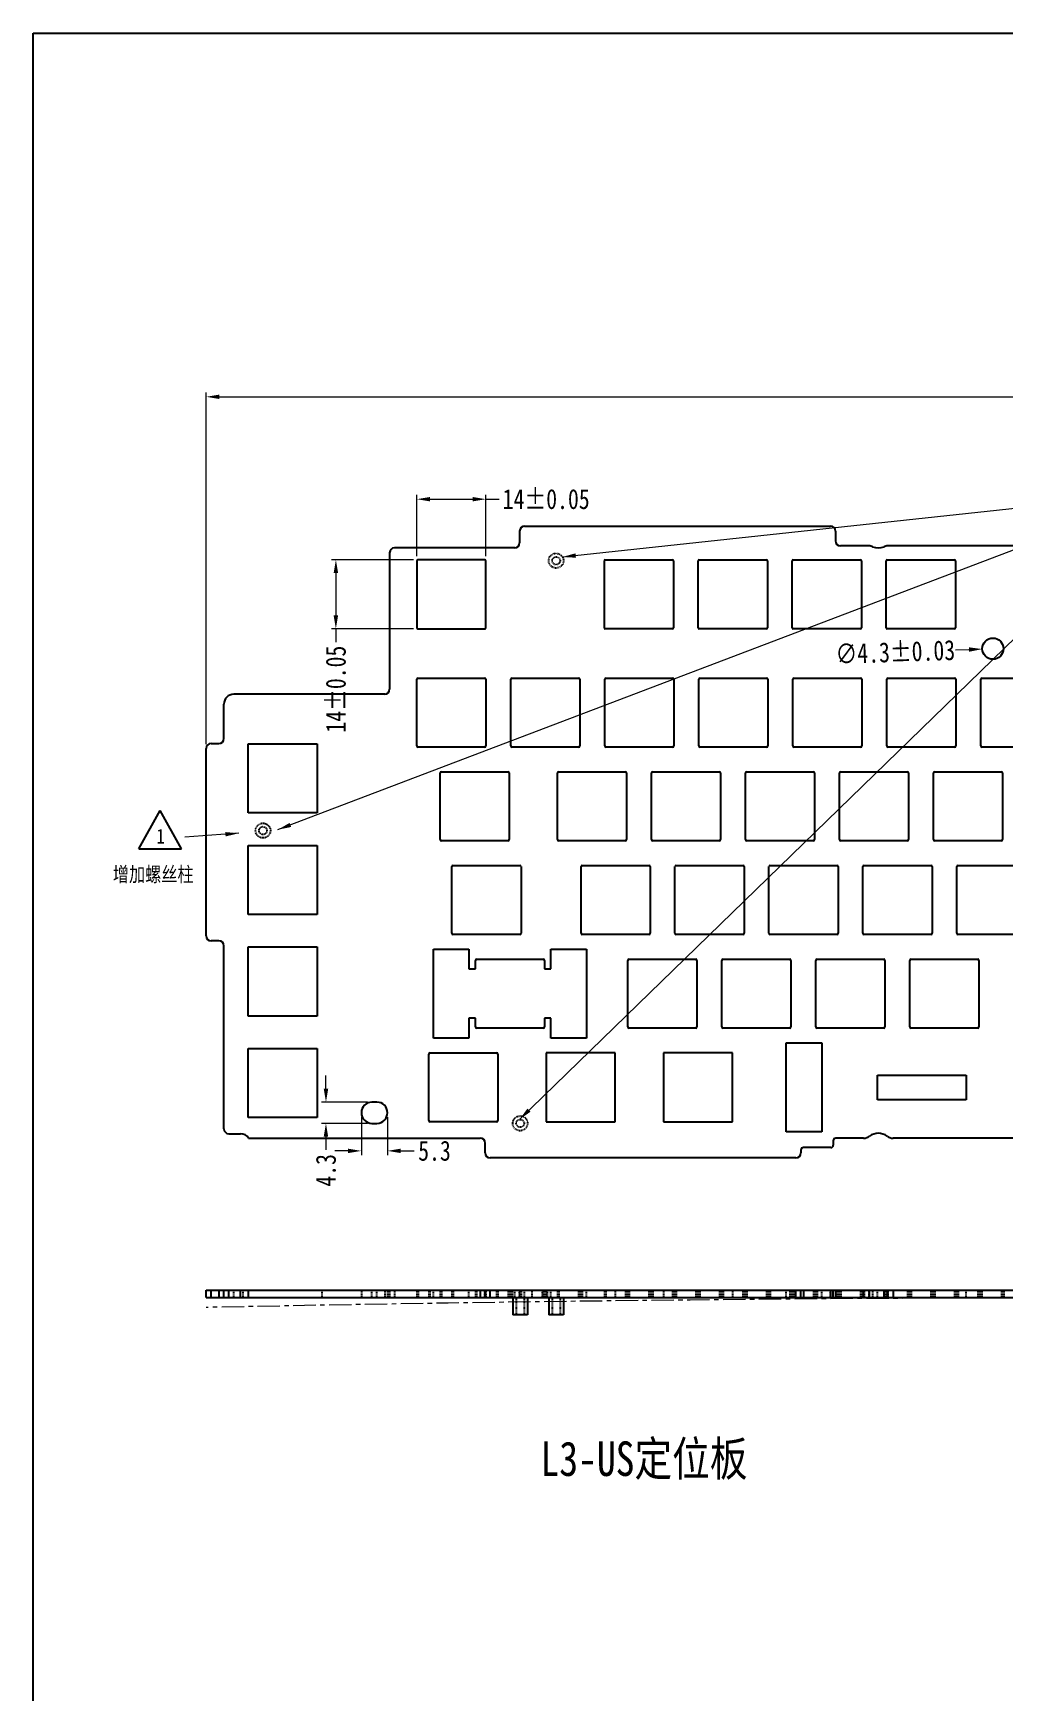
# Model space of a CAD drawing. Header units: inches. Extents: x 465 to 966, y -377 to 309.
# Drawn here: x 464.8 to 661.6, y -26.9 to 309.4 of the extents above; entities that cross this region are included whole.
import ezdxf

# ---------------------------------------------------------------- set-up
doc = ezdxf.new("R2010")
doc.units = ezdxf.units.IN
doc.header["$LTSCALE"] = 1.21
doc.header["$MEASUREMENT"] = 0
doc.header["$PDMODE"] = 3
doc.header["$PDSIZE"] = 0.3125
doc.linetypes.add('CENTER', pattern=[0.6, 0.375, -0.075, 0.075, -0.075])
doc.linetypes.add('HIDDEN', pattern=[0.2, 0.1, -0.1])
doc.layers.get('0').update_dxf_attribs({"linetype": 'CONTINUOUS'})
doc.layers.get('Defpoints').update_dxf_attribs({"linetype": 'CONTINUOUS'})
for name, color, linetype in [('DEFAULT_2', 8, 'HIDDEN'), ('图层3', 4, 'CONTINUOUS'), ('图框', 7, 'CONTINUOUS')]:
    doc.layers.add(name, color=color, linetype=linetype)
doc.styles.get("Standard").update_dxf_attribs({"font": 'txt', "width": 0.8})
doc.dimstyles.new('YanXiu', dxfattribs={"dimscale": 1.35, "dimtxt": 3, "dimasz": 2, "dimexe": 0.66, "dimexo": 0.66, "dimgap": 0.66, "dimtad": 0, "dimdsep": 46, "dimtxsty": 'STANDARD', "dimcen": 0, "dimclrd": 3, "dimclre": 6, "dimclrt": 3, "dimazin": 2, "dimtm": 1e-09, "dimtfac": 1, "dimtofl": 0, "dimtmove": 0, "dimatfit": 3, "dimfxl": 1, "dimlwd": 5, "dimlwe": 5, "dimarcsym": 0})

# ---------------------------------------------------------------- blocks, each defined once
blk = doc.blocks.new('*D1')
at = {"color": 6, "lineweight": 5}
for p, q in [((542.59, 203.36), (542.59, 215.84)), ((556.59, 203.36), (556.59, 215.84))]:
    blk.add_line(p, q, dxfattribs=at)
at = {"color": 3, "lineweight": 5}
for p, q in [((545.29, 214.94), (553.89, 214.94)), ((556.59, 214.94), (559.29, 214.94))]:
    blk.add_line(p, q, dxfattribs=at)
at = {"color": 3}
for points in [[(545.29, 215.39), (545.29, 214.49), (542.59, 214.94)], [(553.89, 215.39), (553.89, 214.49), (556.59, 214.94)]]:
    blk.add_solid(points, dxfattribs=at)
at = {"layer": 'Defpoints', "color": 0}
for p in [(556.59, 214.94), (542.59, 202.46), (556.59, 202.46)]:
    blk.add_point(p, dxfattribs=at)
at = {"color": 3, "insert": (568.82, 214.94), "char_height": 4.05, "attachment_point": 5}
blk.add_mtext('14%%P0.05', dxfattribs=at)
blk = doc.blocks.new('*D2')
at = {"color": 6, "lineweight": 5}
for p, q in [((541.9, 202.66), (525.3, 202.66)), ((541.9, 188.66), (525.3, 188.66))]:
    blk.add_line(p, q, dxfattribs=at)
at = {"color": 3, "lineweight": 5}
for p, q in [((526.19, 199.96), (526.19, 191.36)), ((526.19, 188.66), (526.19, 185.96))]:
    blk.add_line(p, q, dxfattribs=at)
at = {"color": 3}
for points in [[(525.74, 199.96), (526.64, 199.96), (526.19, 202.66)], [(525.74, 191.36), (526.64, 191.36), (526.19, 188.66)]]:
    blk.add_solid(points, dxfattribs=at)
at = {"layer": 'Defpoints', "color": 0}
for p in [(542.79, 202.66), (526.19, 188.66), (542.79, 188.66)]:
    blk.add_point(p, dxfattribs=at)
at = {"color": 3, "insert": (526.19, 176.43), "char_height": 4.05, "attachment_point": 5, "rotation": 90}
blk.add_mtext('14%%P0.05', dxfattribs=at)
blk = doc.blocks.new('*D5')
at = {"color": 3, "lineweight": 5}
for p, q in [((524.18, 95.4), (524.18, 98.1)), ((524.18, 85.7), (524.18, 83))]:
    blk.add_line(p, q, dxfattribs=at)
at = {"color": 6, "lineweight": 5}
for p, q in [((532.61, 92.7), (523.29, 92.7)), ((532.61, 88.4), (523.29, 88.4))]:
    blk.add_line(p, q, dxfattribs=at)
at = {"color": 3}
for points in [[(523.73, 95.4), (524.63, 95.4), (524.18, 92.7)], [(523.73, 85.7), (524.63, 85.7), (524.18, 88.4)]]:
    blk.add_solid(points, dxfattribs=at)
at = {"layer": 'Defpoints', "color": 0}
for p in [(533.5, 92.7), (524.18, 88.4), (533.5, 88.4)]:
    blk.add_point(p, dxfattribs=at)
at = {"color": 3, "insert": (524.18, 78.87), "char_height": 4.05, "attachment_point": 5, "rotation": 90}
blk.add_mtext('4.3', dxfattribs=at)
blk = doc.blocks.new('*D6')
at = {"color": 6, "lineweight": 5}
for p, q in [((531.35, 89.66), (531.35, 81.93)), ((536.65, 89.66), (536.65, 81.93))]:
    blk.add_line(p, q, dxfattribs=at)
at = {"color": 3, "lineweight": 5}
for p, q in [((528.65, 82.82), (525.95, 82.82)), ((539.35, 82.82), (542.05, 82.82))]:
    blk.add_line(p, q, dxfattribs=at)
at = {"color": 3}
for points in [[(528.65, 83.27), (528.65, 82.37), (531.35, 82.82)], [(539.35, 83.27), (539.35, 82.37), (536.65, 82.82)]]:
    blk.add_solid(points, dxfattribs=at)
at = {"layer": 'Defpoints', "color": 0}
for p in [(531.35, 90.55), (536.65, 90.55), (536.65, 82.82)]:
    blk.add_point(p, dxfattribs=at)
at = {"color": 3, "insert": (546.18, 82.82), "char_height": 4.05, "attachment_point": 5}
blk.add_mtext('5.3', dxfattribs=at)
blk = doc.blocks.new('*D10')
at = {"color": 3, "lineweight": 5}
blk.add_line((651.81, 184.37), (654.51, 184.46), dxfattribs=at)
at = {"color": 3}
blk.add_solid([(654.49, 184.91), (654.52, 184.01), (657.2, 184.55)], dxfattribs=at)
at = {"layer": 'Defpoints', "color": 0}
for p in [(657.2, 184.55), (661.5, 184.7)]:
    blk.add_point(p, dxfattribs=at)
at = {"color": 3, "insert": (639.58, 183.94), "char_height": 4.05, "attachment_point": 5, "rotation": 1.9699}
blk.add_mtext('∅4.3%%P0.03', dxfattribs=at)
blk = doc.blocks.new('*D47')
at = {"color": 6, "lineweight": 5}
for p, q in [((499.9, 165.29), (499.9, 236.59)), ((892.34, 177.57), (892.34, 236.59))]:
    blk.add_line(p, q, dxfattribs=at)
at = {"color": 3, "lineweight": 5}
for p, q in [((502.6, 235.7), (683, 235.7)), ((889.64, 235.7), (706.92, 235.7))]:
    blk.add_line(p, q, dxfattribs=at)
at = {"color": 3}
for points in [[(502.6, 236.15), (502.6, 235.25), (499.9, 235.7)], [(889.64, 236.15), (889.64, 235.25), (892.34, 235.7)]]:
    blk.add_solid(points, dxfattribs=at)
at = {"layer": 'Defpoints', "color": 0}
for p in [(892.34, 235.7), (892.34, 176.68), (499.9, 164.4)]:
    blk.add_point(p, dxfattribs=at)
at = {"color": 3, "insert": (694.96, 235.7), "char_height": 4.05, "attachment_point": 5}
blk.add_mtext('392.5%%P0.1', dxfattribs=at)

msp = doc.modelspace()

# ---------------------------------------------------------------- linework, layer by layer
at = {"color": 7, "linetype": 'Continuous'}
for p, q in [((564.439, 209.465), (626.439, 209.465)), ((563.439, 208.465), (563.439, 206.065)), ((627.439, 208.465), (627.439, 206.465)), ((634.219, 205.465), (628.439, 205.465)), ((664.939, 205.465), (638.059, 205.465)), ((537.089, 204.065), (537.089, 176.396)), ((562.439, 205.065), (538.089, 205.065)), ((542.589, 202.465), (542.589, 188.865)), ((556.389, 202.665), (542.789, 202.665)), ((556.589, 188.865), (556.589, 202.465)), ((580.604, 188.865), (580.604, 202.465)), ((580.804, 202.665), (594.404, 202.665)), ((594.604, 202.465), (594.604, 188.865)), ((599.654, 188.865), (599.654, 202.465)), ((599.854, 202.665), (613.454, 202.665)), ((613.654, 202.465), (613.654, 188.865)), ((618.704, 188.865), (618.704, 202.465)), ((618.904, 202.665), (632.504, 202.665)), ((632.704, 202.465), (632.704, 188.865)), ((637.754, 188.865), (637.754, 202.465)), ((637.954, 202.665), (651.554, 202.665)), ((651.754, 202.465), (651.754, 188.865)), ((542.789, 188.665), (556.389, 188.665)), ((594.404, 188.665), (580.804, 188.665)), ((613.454, 188.665), (599.854, 188.665)), ((632.504, 188.665), (618.904, 188.665)), ((651.554, 188.665), (637.954, 188.665)), ((542.589, 164.931), (542.589, 178.431)), ((542.839, 178.681), (556.339, 178.681)), ((556.589, 178.431), (556.589, 164.931)), ((561.639, 164.931), (561.639, 178.431)), ((561.889, 178.681), (575.389, 178.681)), ((575.639, 178.431), (575.639, 164.931)), ((580.689, 164.931), (580.689, 178.431)), ((580.939, 178.681), (594.439, 178.681)), ((594.689, 178.431), (594.689, 164.931)), ((599.739, 164.931), (599.739, 178.431)), ((599.989, 178.681), (613.489, 178.681)), ((613.739, 178.431), (613.739, 164.931)), ((618.789, 164.931), (618.789, 178.431)), ((619.039, 178.681), (632.539, 178.681)), ((632.789, 178.431), (632.789, 164.931)), ((637.839, 164.931), (637.839, 178.431)), ((638.089, 178.681), (651.589, 178.681)), ((651.839, 178.431), (651.839, 164.931)), ((656.889, 164.931), (656.889, 178.431)), ((657.139, 178.681), (670.639, 178.681)), ((536.089, 175.396), (505.499, 175.396)), ((503.499, 166.396), (503.499, 173.396)), ((500.899, 165.396), (502.499, 165.396)), ((508.419, 151.356), (508.419, 165.356)), ((508.419, 165.356), (522.419, 165.356)), ((522.419, 165.356), (522.419, 151.356)), ((499.899, 126.396), (499.899, 164.396)), ((556.339, 164.681), (542.839, 164.681)), ((575.389, 164.681), (561.889, 164.681)), ((594.439, 164.681), (580.939, 164.681)), ((613.489, 164.681), (599.989, 164.681)), ((632.539, 164.681), (619.039, 164.681)), ((651.589, 164.681), (638.089, 164.681)), ((670.639, 164.681), (657.139, 164.681)), ((547.339, 145.931), (547.339, 159.431)), ((547.589, 159.681), (561.089, 159.681)), ((561.339, 159.431), (561.339, 145.931)), ((571.124, 145.946), (571.124, 159.446)), ((571.374, 159.696), (584.874, 159.696)), ((585.124, 159.446), (585.124, 145.946)), ((590.174, 145.946), (590.174, 159.446)), ((590.424, 159.696), (603.924, 159.696)), ((604.174, 159.446), (604.174, 145.946)), ((609.224, 145.946), (609.224, 159.446)), ((609.474, 159.696), (622.974, 159.696)), ((623.224, 159.446), (623.224, 145.946)), ((628.274, 145.946), (628.274, 159.446)), ((628.524, 159.696), (642.024, 159.696)), ((642.274, 159.446), (642.274, 145.946)), ((647.324, 145.946), (647.324, 159.446)), ((647.574, 159.696), (661.074, 159.696)), ((661.324, 159.446), (661.324, 145.946)), ((522.419, 151.356), (508.419, 151.356)), ((508.419, 130.756), (508.419, 144.756)), ((508.419, 144.756), (522.419, 144.756)), ((522.419, 144.756), (522.419, 130.756)), ((561.089, 145.681), (547.589, 145.681)), ((584.874, 145.696), (571.374, 145.696)), ((603.924, 145.696), (590.424, 145.696)), ((622.974, 145.696), (609.474, 145.696)), ((642.024, 145.696), (628.524, 145.696)), ((661.074, 145.696), (647.574, 145.696)), ((549.714, 126.946), (549.714, 140.446)), ((549.964, 140.696), (563.464, 140.696)), ((563.714, 140.446), (563.714, 126.946)), ((575.874, 126.946), (575.874, 140.446)), ((576.124, 140.696), (589.624, 140.696)), ((589.874, 140.446), (589.874, 126.946)), ((594.924, 126.946), (594.924, 140.446)), ((595.174, 140.696), (608.674, 140.696)), ((608.924, 140.446), (608.924, 126.946)), ((613.974, 126.946), (613.974, 140.446)), ((614.224, 140.696), (627.724, 140.696)), ((627.974, 140.446), (627.974, 126.946)), ((633.024, 126.946), (633.024, 140.446)), ((633.274, 140.696), (646.774, 140.696)), ((647.024, 140.446), (647.024, 126.946)), ((652.074, 126.946), (652.074, 140.446)), ((652.324, 140.696), (665.824, 140.696)), ((522.419, 130.756), (508.419, 130.756)), ((502.499, 125.396), (500.899, 125.396)), ((563.464, 126.696), (549.964, 126.696)), ((589.624, 126.696), (576.124, 126.696)), ((608.674, 126.696), (595.174, 126.696)), ((627.724, 126.696), (614.224, 126.696)), ((646.774, 126.696), (633.274, 126.696)), ((665.824, 126.696), (652.324, 126.696)), ((503.499, 87.296), (503.499, 124.396)), ((508.419, 110.156), (508.419, 124.156)), ((508.419, 124.156), (522.419, 124.156)), ((522.419, 124.156), (522.419, 110.156)), ((545.96, 105.696), (545.96, 123.696)), ((545.96, 123.696), (553.16, 123.696)), ((553.16, 123.696), (553.16, 119.696)), ((554.464, 119.696), (554.464, 121.446)), ((554.714, 121.696), (568.214, 121.696)), ((568.464, 121.446), (568.464, 119.696)), ((569.757, 119.696), (569.757, 123.696)), ((569.757, 123.696), (576.957, 123.696)), ((576.957, 123.696), (576.957, 105.696)), ((585.374, 107.946), (585.374, 121.446)), ((585.624, 121.696), (599.124, 121.696)), ((599.374, 121.446), (599.374, 107.946)), ((604.424, 107.946), (604.424, 121.446)), ((604.674, 121.696), (618.174, 121.696)), ((618.424, 121.446), (618.424, 107.946)), ((623.474, 107.946), (623.474, 121.446)), ((623.724, 121.696), (637.224, 121.696)), ((637.474, 121.446), (637.474, 107.946)), ((642.524, 107.946), (642.524, 121.446)), ((642.774, 121.696), (656.274, 121.696)), ((656.524, 121.446), (656.524, 107.946)), ((553.16, 119.696), (554.464, 119.696)), ((568.464, 119.696), (569.757, 119.696)), ((522.419, 110.156), (508.419, 110.156)), ((553.16, 109.696), (553.16, 105.696)), ((554.464, 109.696), (553.16, 109.696)), ((554.464, 107.946), (554.464, 109.696)), ((568.214, 107.696), (554.714, 107.696)), ((568.464, 109.696), (568.464, 107.946)), ((569.757, 109.696), (568.464, 109.696)), ((569.757, 105.696), (569.757, 109.696)), ((599.124, 107.696), (585.624, 107.696)), ((618.174, 107.696), (604.674, 107.696)), ((637.224, 107.696), (623.724, 107.696)), ((656.274, 107.696), (642.774, 107.696)), ((553.16, 105.696), (545.96, 105.696)), ((576.957, 105.696), (569.757, 105.696)), ((617.469, 86.696), (617.469, 104.696)), ((617.469, 104.696), (624.669, 104.696)), ((624.669, 104.696), (624.669, 86.696)), ((508.419, 89.556), (508.419, 103.556)), ((508.419, 103.556), (522.419, 103.556)), ((522.419, 103.556), (522.419, 89.556)), ((544.999, 88.946), (544.999, 102.446)), ((545.249, 102.696), (558.749, 102.696)), ((558.999, 102.446), (558.999, 88.946)), ((568.799, 102.696), (568.799, 88.696)), ((582.799, 102.696), (568.799, 102.696)), ((582.799, 88.696), (582.799, 102.696)), ((592.599, 102.696), (592.599, 88.696)), ((606.599, 102.696), (592.599, 102.696)), ((606.599, 88.696), (606.599, 102.696)), ((635.969, 93.196), (635.969, 98.196)), ((635.969, 98.196), (653.969, 98.196)), ((653.969, 98.196), (653.969, 93.196)), ((534.499, 92.696), (533.499, 92.696)), ((653.969, 93.196), (635.969, 93.196)), ((522.419, 89.556), (508.419, 89.556)), ((533.499, 88.396), (534.499, 88.396)), ((558.749, 88.696), (545.249, 88.696)), ((568.799, 88.696), (582.799, 88.696)), ((592.599, 88.696), (606.599, 88.696)), ((504.499, 86.296), (506.828, 86.296)), ((508.499, 85.396), (555.439, 85.396)), ((556.439, 82.396), (556.439, 84.396)), ((624.669, 86.696), (617.469, 86.696)), ((626.999, 84.896), (626.999, 83.996)), ((633.159, 85.396), (627.499, 85.396)), ((664.939, 85.396), (639.119, 85.396)), ((619.439, 81.396), (557.439, 81.396)), ((620.439, 82.996), (620.439, 82.396)), ((626.499, 83.496), (620.939, 83.496)), ((499.899, 53.079), (499.899, 54.579)), ((499.899, 54.579), (892.339, 54.579)), ((500.899, 53.079), (500.899, 54.579)), ((502.499, 54.579), (502.499, 53.079)), ((503.499, 53.079), (503.499, 54.579)), ((504.499, 53.079), (504.499, 54.579)), ((506.828, 53.079), (506.828, 54.579)), ((508.499, 53.079), (508.499, 54.579)), ((555.439, 54.579), (555.439, 53.079)), ((556.439, 53.079), (556.439, 54.579)), ((557.439, 53.079), (557.439, 54.579)), ((619.439, 53.079), (619.439, 54.579)), ((620.439, 53.079), (620.439, 54.579)), ((620.939, 54.579), (620.939, 53.079)), ((626.499, 53.079), (626.499, 54.579)), ((626.999, 53.079), (626.999, 54.579)), ((627.499, 53.079), (627.499, 54.579)), ((633.159, 53.079), (633.159, 54.579)), ((634.351, 53.079), (634.351, 54.579)), ((637.927, 54.579), (637.927, 53.079)), ((639.119, 54.579), (639.119, 53.079)), ((499.899, 53.079), (892.339, 53.079)), ((562.039, 53.079), (562.039, 49.579)), ((565.039, 53.079), (565.039, 49.579)), ((569.324, 53.079), (569.324, 49.579)), ((572.324, 53.079), (572.324, 49.579)), ((565.039, 49.579), (562.039, 49.579)), ((572.324, 49.579), (569.324, 49.579))]:
    msp.add_line(p, q, dxfattribs=at)
msp.add_lwpolyline([(464.836, 309.419), (957.435, 309.419), (957.435, -33.719), (464.836, -33.719)], close=True)
msp.add_circle((659.354, 184.625), 2.15, dxfattribs=at)
for centre, radius, start, end in [((564.439, 208.465), 1, 90, 180), ((626.439, 208.465), 1, 0, 90), ((562.439, 206.065), 1, 270, 0), ((628.439, 206.465), 1, 180, 270), ((634.219, 203.465), 2, 67.41783, 90), ((636.139, 208.081), 3, 247.41783, 292.58217), ((638.059, 203.465), 2, 90, 112.58217), ((538.089, 204.065), 1, 90, 180), ((542.789, 202.465), 0.2, 90, 180), ((556.389, 202.465), 0.2, 0, 90), ((580.804, 202.465), 0.2, 90, 180), ((594.404, 202.465), 0.2, 0, 90), ((599.854, 202.465), 0.2, 90, 180), ((613.454, 202.465), 0.2, 0, 90), ((618.904, 202.465), 0.2, 90, 180), ((632.504, 202.465), 0.2, 0, 90), ((637.954, 202.465), 0.2, 90, 180), ((651.554, 202.465), 0.2, 0, 90), ((542.789, 188.865), 0.2, 180, 270), ((556.389, 188.865), 0.2, 270, 0), ((580.804, 188.865), 0.2, 180, 270), ((594.404, 188.865), 0.2, 270, 0), ((599.854, 188.865), 0.2, 180, 270), ((613.454, 188.865), 0.2, 270, 0), ((618.904, 188.865), 0.2, 180, 270), ((632.504, 188.865), 0.2, 270, 0), ((637.954, 188.865), 0.2, 180, 270), ((651.554, 188.865), 0.2, 270, 0), ((542.839, 178.431), 0.25, 90, 180), ((556.339, 178.431), 0.25, 0, 90), ((561.889, 178.431), 0.25, 90, 180), ((575.389, 178.431), 0.25, 0, 90), ((580.939, 178.431), 0.25, 90, 180), ((594.439, 178.431), 0.25, 0, 90), ((599.989, 178.431), 0.25, 90, 180), ((613.489, 178.431), 0.25, 0, 90), ((619.039, 178.431), 0.25, 90, 180), ((632.539, 178.431), 0.25, 0, 90), ((638.089, 178.431), 0.25, 90, 180), ((651.589, 178.431), 0.25, 0, 90), ((657.139, 178.431), 0.25, 90, 180), ((505.499, 173.396), 2, 90, 180), ((536.089, 176.396), 1, 270, 0), ((500.899, 164.396), 1, 90, 180), ((502.499, 166.396), 1, 270, 0), ((542.839, 164.931), 0.25, 180, 270), ((556.339, 164.931), 0.25, 270, 0), ((561.889, 164.931), 0.25, 180, 270), ((575.389, 164.931), 0.25, 270, 0), ((580.939, 164.931), 0.25, 180, 270), ((594.439, 164.931), 0.25, 270, 0), ((599.989, 164.931), 0.25, 180, 270), ((613.489, 164.931), 0.25, 270, 0), ((619.039, 164.931), 0.25, 180, 270), ((632.539, 164.931), 0.25, 270, 0), ((638.089, 164.931), 0.25, 180, 270), ((651.589, 164.931), 0.25, 270, 0), ((657.139, 164.931), 0.25, 180, 270), ((547.589, 159.431), 0.25, 90, 180), ((561.089, 159.431), 0.25, 0, 90), ((571.374, 159.446), 0.25, 90, 180), ((584.874, 159.446), 0.25, 0, 90), ((590.424, 159.446), 0.25, 90, 180), ((603.924, 159.446), 0.25, 0, 90), ((609.474, 159.446), 0.25, 90, 180), ((622.974, 159.446), 0.25, 0, 90), ((628.524, 159.446), 0.25, 90, 180), ((642.024, 159.446), 0.25, 0, 90), ((647.574, 159.446), 0.25, 90, 180), ((661.074, 159.446), 0.25, 0, 90), ((547.589, 145.931), 0.25, 180, 270), ((561.089, 145.931), 0.25, 270, 0), ((571.374, 145.946), 0.25, 180, 270), ((584.874, 145.946), 0.25, 270, 0), ((590.424, 145.946), 0.25, 180, 270), ((603.924, 145.946), 0.25, 270, 0), ((609.474, 145.946), 0.25, 180, 270), ((622.974, 145.946), 0.25, 270, 0), ((628.524, 145.946), 0.25, 180, 270), ((642.024, 145.946), 0.25, 270, 0), ((647.574, 145.946), 0.25, 180, 270), ((661.074, 145.946), 0.25, 270, 0), ((549.964, 140.446), 0.25, 90, 180), ((563.464, 140.446), 0.25, 0, 90), ((576.124, 140.446), 0.25, 90, 180), ((589.624, 140.446), 0.25, 0, 90), ((595.174, 140.446), 0.25, 90, 180), ((608.674, 140.446), 0.25, 0, 90), ((614.224, 140.446), 0.25, 90, 180), ((627.724, 140.446), 0.25, 0, 90), ((633.274, 140.446), 0.25, 90, 180), ((646.774, 140.446), 0.25, 0, 90), ((652.324, 140.446), 0.25, 90, 180), ((500.899, 126.396), 1, 180, 270), ((502.499, 124.396), 1, 0, 90), ((549.964, 126.946), 0.25, 180, 270), ((563.464, 126.946), 0.25, 270, 0), ((576.124, 126.946), 0.25, 180, 270), ((589.624, 126.946), 0.25, 270, 0), ((595.174, 126.946), 0.25, 180, 270), ((608.674, 126.946), 0.25, 270, 0), ((614.224, 126.946), 0.25, 180, 270), ((627.724, 126.946), 0.25, 270, 0), ((633.274, 126.946), 0.25, 180, 270), ((646.774, 126.946), 0.25, 270, 0), ((652.324, 126.946), 0.25, 180, 270), ((554.714, 121.446), 0.25, 90, 180), ((568.214, 121.446), 0.25, 0, 90), ((585.624, 121.446), 0.25, 90, 180), ((599.124, 121.446), 0.25, 0, 90), ((604.674, 121.446), 0.25, 90, 180), ((618.174, 121.446), 0.25, 0, 90), ((623.724, 121.446), 0.25, 90, 180), ((637.224, 121.446), 0.25, 0, 90), ((642.774, 121.446), 0.25, 90, 180), ((656.274, 121.446), 0.25, 0, 90), ((554.714, 107.946), 0.25, 180, 270), ((568.214, 107.946), 0.25, 270, 0), ((585.624, 107.946), 0.25, 180, 270), ((599.124, 107.946), 0.25, 270, 0), ((604.674, 107.946), 0.25, 180, 270), ((618.174, 107.946), 0.25, 270, 0), ((623.724, 107.946), 0.25, 180, 270), ((637.224, 107.946), 0.25, 270, 0), ((642.774, 107.946), 0.25, 180, 270), ((656.274, 107.946), 0.25, 270, 0), ((545.249, 102.446), 0.25, 90, 180), ((558.749, 102.446), 0.25, 0, 90), ((533.499, 90.546), 2.15, 90, 270), ((534.499, 90.546), 2.15, 270, 90), ((545.249, 88.946), 0.25, 180, 270), ((558.749, 88.946), 0.25, 270, 0), ((504.499, 87.296), 1, 180, 270), ((506.828, 84.296), 2, 33.36701, 90), ((555.439, 84.396), 1, 0, 90), ((627.499, 84.896), 0.5, 90, 180), ((633.159, 87.396), 2, 270, 306.58246), ((636.139, 83.381), 3, 53.41754, 126.58246), ((639.119, 87.396), 2, 233.41754, 270), ((557.439, 82.396), 1, 180, 270), ((619.439, 82.396), 1, 270, 0), ((620.939, 82.996), 0.5, 90, 180), ((626.499, 83.996), 0.5, 270, 0)]:
    msp.add_arc(centre, radius, start, end, dxfattribs=at)
at = {"color": 1, "linetype": 'CENTER', "lineweight": 5, "ltscale": 10}
msp.add_arc((696.111, -9538.904), 9591.99, 88.8278039, 91.1721961, dxfattribs=at)
at = {"layer": 'DEFAULT_2', "color": 8, "linetype": 'HIDDEN'}
for p, q in [((505.499, 53.079), (505.499, 54.579)), ((507.419, 53.079), (507.419, 54.579)), ((523.419, 53.079), (523.419, 54.579)), ((531.349, 54.579), (531.349, 53.079)), ((533.499, 53.079), (533.499, 54.579)), ((534.499, 53.079), (534.499, 54.579)), ((536.089, 54.579), (536.089, 53.079)), ((536.649, 54.579), (536.649, 53.079)), ((537.089, 54.579), (537.089, 53.079)), ((538.089, 54.579), (538.089, 53.079)), ((542.589, 54.579), (542.589, 53.079)), ((542.789, 54.579), (542.789, 53.079)), ((542.839, 54.579), (542.839, 53.079)), ((544.999, 54.579), (544.999, 53.079)), ((545.249, 54.579), (545.249, 53.079)), ((545.96, 53.079), (545.96, 54.579)), ((547.339, 54.579), (547.339, 53.079)), ((547.589, 54.579), (547.589, 53.079)), ((549.714, 54.579), (549.714, 53.079)), ((549.964, 54.579), (549.964, 53.079)), ((553.16, 53.079), (553.16, 54.579)), ((554.464, 54.579), (554.464, 53.079)), ((554.714, 54.579), (554.714, 53.079)), ((556.339, 54.579), (556.339, 53.079)), ((556.389, 54.579), (556.389, 53.079)), ((556.589, 54.579), (556.589, 53.079)), ((558.749, 54.579), (558.749, 53.079)), ((558.999, 54.579), (558.999, 53.079)), ((561.089, 54.579), (561.089, 53.079)), ((561.339, 54.579), (561.339, 53.079)), ((561.639, 54.579), (561.639, 53.079)), ((561.889, 54.579), (561.889, 53.079)), ((562.439, 53.079), (562.439, 54.579)), ((563.439, 53.079), (563.439, 54.579)), ((563.464, 54.579), (563.464, 53.079)), ((563.714, 54.579), (563.714, 53.079)), ((564.439, 53.079), (564.439, 54.579)), ((565.939, 54.579), (565.939, 53.079)), ((568.089, 53.079), (568.089, 54.579)), ((568.214, 54.579), (568.214, 53.079)), ((568.464, 54.579), (568.464, 53.079)), ((568.799, 54.579), (568.799, 53.079)), ((569.089, 53.079), (569.089, 54.579)), ((569.757, 53.079), (569.757, 54.579)), ((571.124, 54.579), (571.124, 53.079)), ((571.239, 54.579), (571.239, 53.079)), ((571.374, 54.579), (571.374, 53.079)), ((575.389, 54.579), (575.389, 53.079)), ((575.639, 54.579), (575.639, 53.079)), ((575.874, 54.579), (575.874, 53.079)), ((576.124, 54.579), (576.124, 53.079)), ((576.957, 53.079), (576.957, 54.579)), ((580.604, 54.579), (580.604, 53.079)), ((580.689, 54.579), (580.689, 53.079)), ((580.804, 54.579), (580.804, 53.079)), ((580.939, 54.579), (580.939, 53.079)), ((582.799, 54.579), (582.799, 53.079)), ((584.874, 54.579), (584.874, 53.079)), ((585.124, 54.579), (585.124, 53.079)), ((585.374, 54.579), (585.374, 53.079)), ((585.624, 54.579), (585.624, 53.079)), ((589.624, 54.579), (589.624, 53.079)), ((589.874, 54.579), (589.874, 53.079)), ((590.174, 54.579), (590.174, 53.079)), ((590.424, 54.579), (590.424, 53.079)), ((592.599, 54.579), (592.599, 53.079)), ((594.404, 54.579), (594.404, 53.079)), ((594.439, 54.579), (594.439, 53.079)), ((594.604, 54.579), (594.604, 53.079)), ((594.689, 54.579), (594.689, 53.079)), ((594.924, 54.579), (594.924, 53.079)), ((595.174, 54.579), (595.174, 53.079)), ((599.124, 54.579), (599.124, 53.079)), ((599.374, 54.579), (599.374, 53.079)), ((599.654, 54.579), (599.654, 53.079)), ((599.739, 54.579), (599.739, 53.079)), ((599.854, 54.579), (599.854, 53.079)), ((599.989, 54.579), (599.989, 53.079)), ((603.924, 54.579), (603.924, 53.079)), ((604.174, 54.579), (604.174, 53.079)), ((604.424, 54.579), (604.424, 53.079)), ((604.674, 54.579), (604.674, 53.079)), ((606.599, 54.579), (606.599, 53.079)), ((608.674, 54.579), (608.674, 53.079)), ((608.924, 54.579), (608.924, 53.079)), ((609.224, 54.579), (609.224, 53.079)), ((609.474, 54.579), (609.474, 53.079)), ((613.454, 54.579), (613.454, 53.079)), ((613.489, 54.579), (613.489, 53.079)), ((613.654, 54.579), (613.654, 53.079)), ((613.739, 54.579), (613.739, 53.079)), ((613.974, 54.579), (613.974, 53.079)), ((614.224, 54.579), (614.224, 53.079)), ((617.469, 53.079), (617.469, 54.579)), ((618.174, 54.579), (618.174, 53.079)), ((618.424, 54.579), (618.424, 53.079)), ((618.704, 54.579), (618.704, 53.079)), ((618.789, 54.579), (618.789, 53.079)), ((618.904, 54.579), (618.904, 53.079)), ((619.039, 54.579), (619.039, 53.079)), ((622.974, 54.579), (622.974, 53.079)), ((623.224, 54.579), (623.224, 53.079)), ((623.474, 54.579), (623.474, 53.079)), ((623.724, 54.579), (623.724, 53.079)), ((624.669, 53.079), (624.669, 54.579)), ((626.439, 53.079), (626.439, 54.579)), ((627.439, 54.579), (627.439, 53.079)), ((627.724, 54.579), (627.724, 53.079)), ((627.974, 54.579), (627.974, 53.079)), ((628.274, 54.579), (628.274, 53.079)), ((628.439, 54.579), (628.439, 53.079)), ((628.524, 54.579), (628.524, 53.079)), ((632.504, 54.579), (632.504, 53.079)), ((632.539, 54.579), (632.539, 53.079)), ((632.704, 54.579), (632.704, 53.079)), ((632.789, 54.579), (632.789, 53.079)), ((633.024, 54.579), (633.024, 53.079)), ((633.274, 54.579), (633.274, 53.079)), ((634.219, 54.579), (634.219, 53.079)), ((634.987, 54.579), (634.987, 53.079)), ((635.969, 53.079), (635.969, 54.579)), ((637.224, 54.579), (637.224, 53.079)), ((637.291, 53.079), (637.291, 54.579)), ((637.474, 54.579), (637.474, 53.079)), ((637.754, 54.579), (637.754, 53.079)), ((637.839, 54.579), (637.839, 53.079)), ((637.954, 54.579), (637.954, 53.079)), ((638.059, 53.079), (638.059, 54.579)), ((638.089, 54.579), (638.089, 53.079)), ((642.024, 54.579), (642.024, 53.079)), ((642.274, 54.579), (642.274, 53.079)), ((642.524, 54.579), (642.524, 53.079)), ((642.774, 54.579), (642.774, 53.079)), ((646.774, 54.579), (646.774, 53.079)), ((647.024, 54.579), (647.024, 53.079)), ((647.324, 54.579), (647.324, 53.079)), ((647.574, 54.579), (647.574, 53.079)), ((651.554, 54.579), (651.554, 53.079)), ((651.589, 54.579), (651.589, 53.079)), ((651.754, 54.579), (651.754, 53.079)), ((651.839, 54.579), (651.839, 53.079)), ((652.074, 54.579), (652.074, 53.079)), ((652.324, 54.579), (652.324, 53.079)), ((653.969, 53.079), (653.969, 54.579)), ((656.274, 54.579), (656.274, 53.079)), ((656.524, 54.579), (656.524, 53.079)), ((656.889, 54.579), (656.889, 53.079)), ((657.139, 54.579), (657.139, 53.079)), ((661.074, 54.579), (661.074, 53.079)), ((661.324, 54.579), (661.324, 53.079)), ((661.574, 54.579), (661.574, 53.079)), ((562.739, 53.079), (562.739, 49.579)), ((564.339, 53.079), (564.339, 49.579)), ((570.024, 53.079), (570.024, 49.579)), ((571.624, 53.079), (571.624, 49.579))]:
    msp.add_line(p, q, dxfattribs=at)
for centre, radius in [((570.824, 202.465), 1.5), ((570.824, 202.465), 0.8), ((511.419, 147.756), 1.5), ((511.419, 147.756), 0.8), ((563.539, 88.396), 1.5), ((563.539, 88.396), 0.8)]:
    msp.add_circle(centre, radius, dxfattribs=at)
at = {"layer": '图层3', "color": 6}
for p, q in [((486.237, 144.05), (490.562, 151.795)), ((494.886, 144.05), (490.562, 151.795)), ((486.237, 144.05), (494.886, 144.05))]:
    msp.add_line(p, q, dxfattribs=at)

# ---------------------------------------------------------------- texts
at = {"layer": '图层3', "color": 6, "char_height": 3, "attachment_point": 1}
for s, insert, width in [('1', (489.85, 148.121), 1.75792), ('{\\fSimSun|b0|i0|c134|p2;增加螺丝柱}', (480.981, 140.392), 64.25053)]:
    msp.add_mtext(s, dxfattribs=dict(at, insert=insert, width=width))
at = {"layer": '图框', "lineweight": 0, "insert": (567.663, 23.911), "char_height": 7, "width": 228.28908, "attachment_point": 1}
msp.add_mtext('{\\fSimSun|b0|i0|c134|p54;\\C1;L3-US定位板}', dxfattribs=at)

# ---------------------------------------------------------------- dimensions: what is measured, and where the dimension line sits
dim = msp.add_linear_dim(base=(892.339, 235.703), p1=(499.899, 164.396), p2=(892.339, 176.681), text='392.5%%P0.1', dimstyle='YanXiu')
dim.commit()
dim.dimension.update_dxf_attribs({"geometry": '*D47', "text_midpoint": (694.961, 235.703), "dimtype": 160})
dim = msp.add_linear_dim(base=(556.589, 214.945), p1=(542.589, 202.465), p2=(556.589, 202.465), text='<>%%P0.05', dimstyle='YanXiu')
dim.commit()
dim.dimension.update_dxf_attribs({"geometry": '*D1', "text_midpoint": (568.82, 214.945)})
dim = msp.add_linear_dim(base=(526.189, 188.665), p1=(542.789, 202.665), p2=(542.789, 188.665), angle=90, text='<>%%P0.05', dimstyle='YanXiu')
dim.commit()
dim.dimension.update_dxf_attribs({"geometry": '*D2', "text_midpoint": (526.189, 176.434)})
dim = msp.add_diameter_dim_2p(p1=(661.502, 184.699), p2=(657.205, 184.551), text='<>%%P0.03', dimstyle='YanXiu')
dim.commit()
dim.dimension.update_dxf_attribs({"geometry": '*D10', "text_midpoint": (639.584, 183.945)})
dim = msp.add_linear_dim(base=(524.184, 88.396), p1=(533.499, 92.696), p2=(533.499, 88.396), angle=90, dimstyle='YanXiu')
dim.commit()
dim.dimension.update_dxf_attribs({"geometry": '*D5', "text_midpoint": (524.184, 78.865)})
dim = msp.add_linear_dim(base=(536.649, 82.821), p1=(531.349, 90.546), p2=(536.649, 90.546), dimstyle='YanXiu')
dim.commit()
dim.dimension.update_dxf_attribs({"geometry": '*D6', "text_midpoint": (546.18, 82.821)})

# ---------------------------------------------------------------- leaders
for points in [[(514.442, 147.941), (694.224, 216.398)], [(563.389, 89.182), (694.224, 216.398)], [(572.114, 203.23), (694.224, 216.398)], [(506.494, 147.202), (495.596, 146.426)]]:
    msp.add_leader(points, dimstyle='YanXiu', override={"dimgap": 0.66, "dimtad": 0})

doc.saveas('drawing.dxf')
